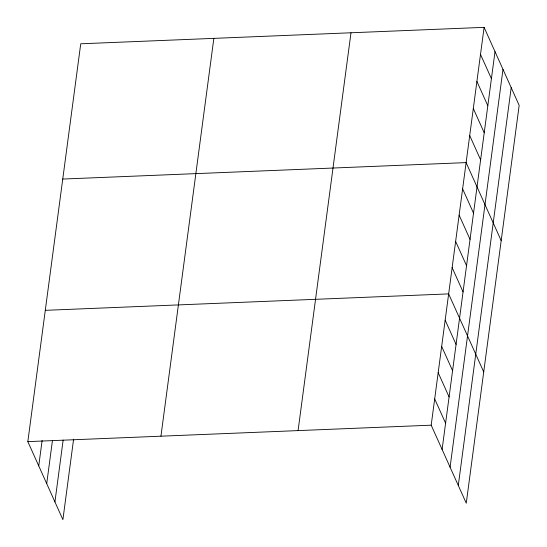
<?xml version="1.0" encoding="UTF-8"?>
<svg xmlns="http://www.w3.org/2000/svg" width="547" height="547" viewBox="0 0 547 547"><rect width="100%" height="100%" fill="white"/><g stroke="black" fill="none" stroke-linecap="round" stroke-linejoin="round"><path stroke-width="0.82" d="M73.599 439.186L62.898 519.65L27.829 441.62L80.737 43.794L484.102 27.35L519.171 105.38L466.263 503.206L431.193 425.176L484.102 27.35M38.741 465.9L42.119 440.485M46.714 483.637L52.457 440.438M54.926 501.914L63.151 440.082M160.941 436.191L213.85 38.365M298.081 430.605L350.989 32.779M442.106 449.456L495.014 51.63M450.078 467.193L502.987 69.366M458.29 485.469L511.199 87.643M62.748 179.054L466.112 162.609L501.182 240.639M45.292 310.334L448.649 293.896L483.719 371.926M27.829 441.62L431.193 425.176M480.505 54.399L491.418 78.679M476.909 81.455L487.815 105.735M473.305 108.504L484.218 132.784M469.709 135.56L480.622 159.84M462.618 188.865L473.531 213.145M459.131 215.121L470.037 239.401M455.637 241.384L466.55 265.657M452.143 267.64L463.056 291.913M445.162 320.152L456.075 344.432M441.668 346.408L452.581 370.688M438.174 372.664L449.087 396.944M434.687 398.92L445.593 423.2"/></g></svg>
